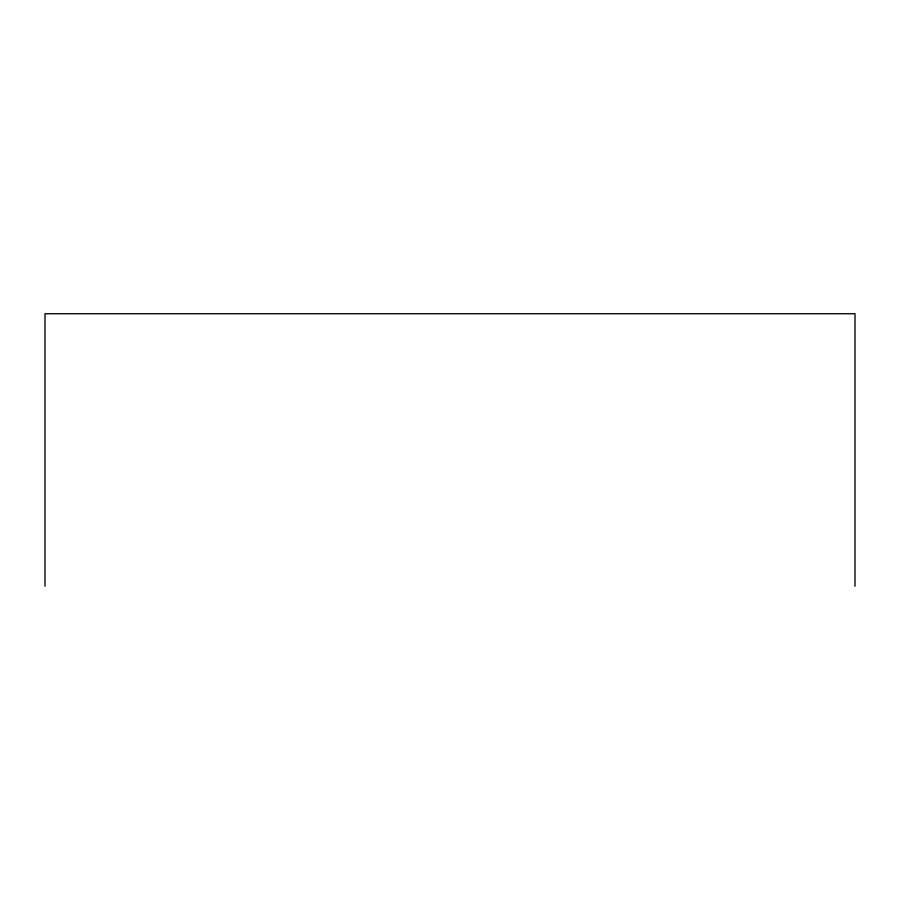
<?xml version="1.0" encoding="UTF-8"?>
<svg xmlns="http://www.w3.org/2000/svg" width="900" height="900" viewBox="0 0 900 900"><rect width="100%" height="100%" fill="white"/><g stroke="black" fill="none" stroke-linecap="round" stroke-linejoin="round"><path stroke-width="1.35" d="M855 586.271L855 313.729L45 313.729L45 586.271"/></g></svg>
